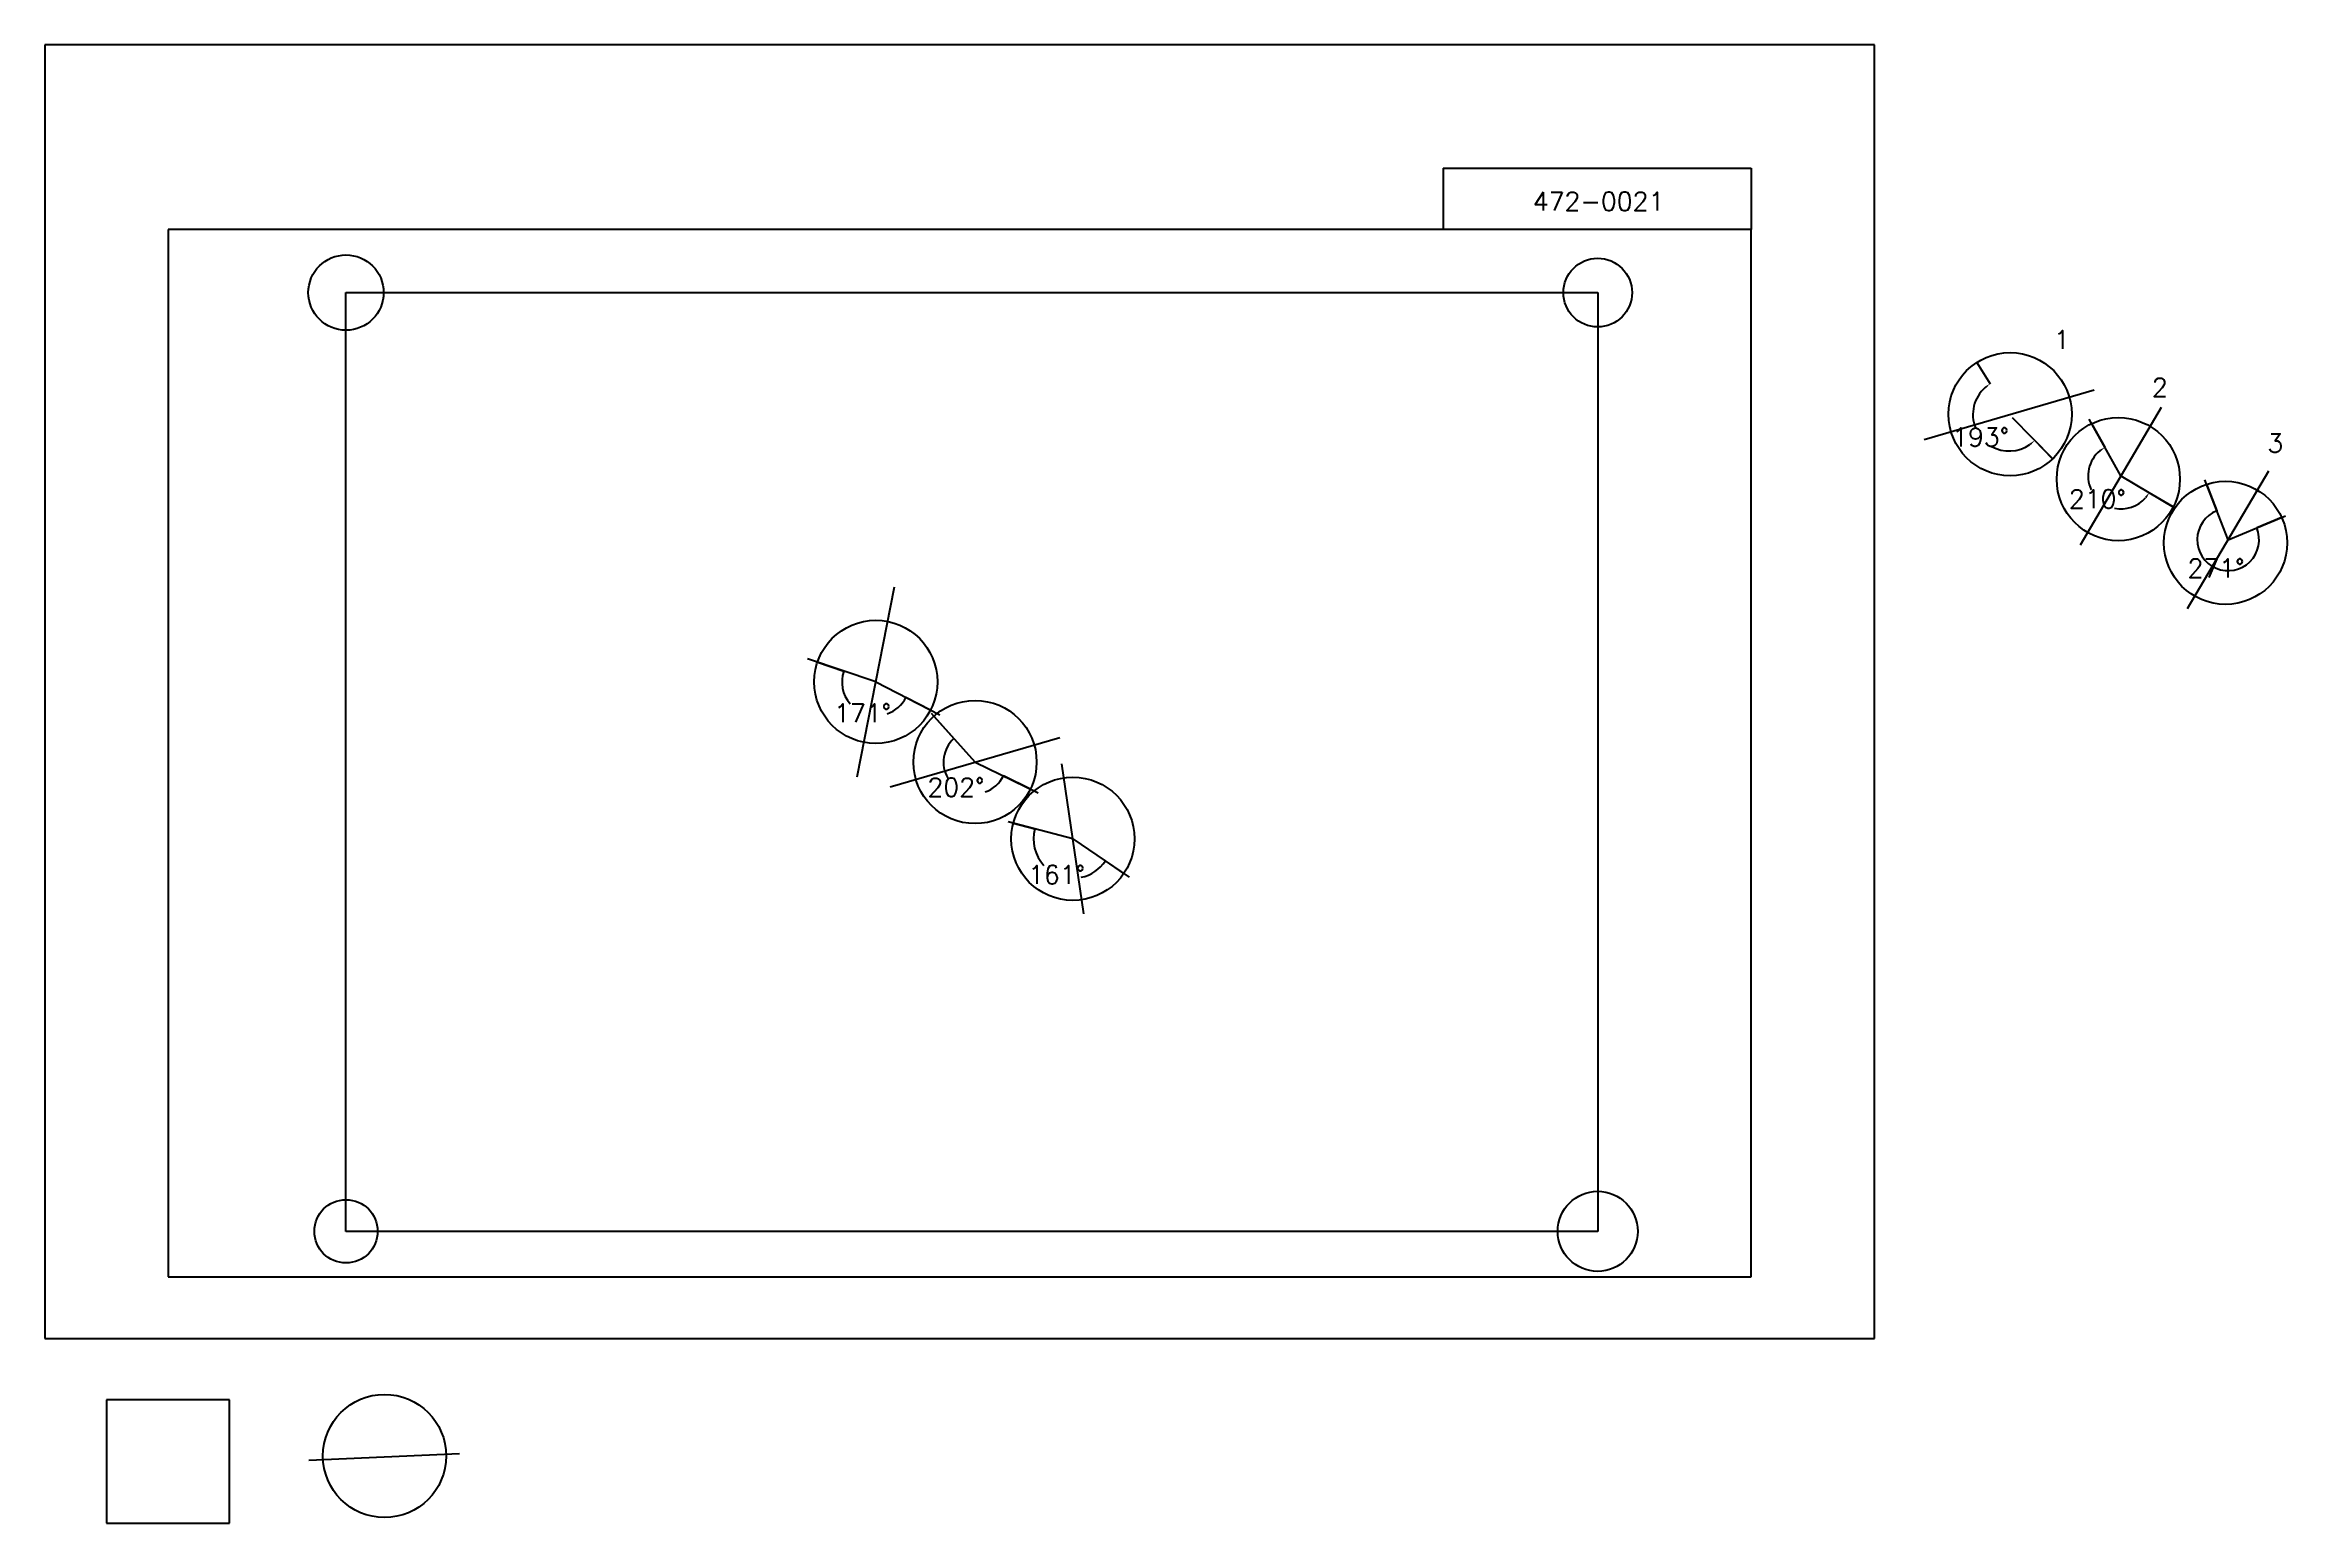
# Model space of a CAD drawing. Extents: x 0 to 1819984, y -150000 to 1050000.
import ezdxf

# ---------------------------------------------------------------- set-up
doc = ezdxf.new("R2010")
doc.units = 0
doc.header["$MEASUREMENT"] = 0
doc.layers.get('0').update_dxf_attribs({"linetype": 'CONTINUOUS'})
doc.layers.get('Defpoints').update_dxf_attribs({"linetype": 'CONTINUOUS'})
for name, color, linetype in [('_0-0_', 7, 'CONTINUOUS'), ('_0-1_V-nasSTD', 7, 'CONTINUOUS'), ('_0-2_番号', 7, 'CONTINUOUS'), ('ADD_LINE', 7, 'CONTINUOUS'), ('文字', 7, 'CONTINUOUS')]:
    doc.layers.add(name, color=color, linetype=linetype)
doc.layers.add('位置合わせ用', color=7, linetype='CONTINUOUS', plot=False)
doc.styles.get("Standard").update_dxf_attribs({"font": 'txt', "height": 15000, "bigfont": 'bigfont.shx'})
doc.dimstyles.get("Standard").update_dxf_attribs({"dimtxt": 0.18, "dimasz": 0.18, "dimexe": 0.18, "dimexo": 0.0625, "dimgap": 0.09, "dimtad": 0, "dimtih": 1, "dimtoh": 1, "dimdec": 4, "dimzin": 0, "dimdsep": 46, "dimtxsty": 'Standard', "dimcen": 0.09, "dimadec": 0, "dimazin": 0, "dimtfac": 1, "dimtdec": 4, "dimtofl": 0, "dimtmove": 0, "dimatfit": 3, "dimfxl": 1, "dimtolj": 1, "dimtzin": 0, "dimarcsym": 0})
picture_1 = doc.add_image_def('image1.jpg', size_in_pixel=(800, 600))

# ---------------------------------------------------------------- blocks, each defined once
blk = doc.blocks.new('-000-CCURVE_ORG002')
at = {"layer": '_0-0_', "color": 5, "linetype": 'Continuous'}
for p, q in [((30, -10), (10, -10)), ((10, -10), (10, -30)), ((30, -30), (30, -10)), ((10, -30), (30, -30))]:
    blk.add_line(p, q, dxfattribs=at)
blk = doc.blocks.new('-008-$$ATRU$$11$$背景色$$色$$0_0_0')
at = {"layer": '_0-2_番号'}
blk.add_blockref('-000-CCURVE_ORG002', (0, 0), dxfattribs=at)
blk = doc.blocks.new('*D27')
at = {"color": 0, "linetype": 'Continuous', "lineweight": -2}
for p, q in [((1568104, 792245), (1578880, 774840)), ((1629640, 714000), (1615070, 728792))]:
    blk.add_line(p, q, dxfattribs=at)
for start, end in [(131.496881, 201.309321), (240.743794, 304.832348)]:
    blk.add_arc((1594392, 749786), 29468, start, end, dxfattribs=at)
at = {"color": 0}
for points in [[(1575365, 771189), (1574370, 772526), (1578880, 774841)], [(1611756, 724957), (1610691, 726240), (1615070, 728792)]]:
    blk.add_solid(points, dxfattribs=at)
at = {"layer": 'Defpoints', "color": 0}
for p in [(1568104, 792245), (1565088, 746690), (1594392, 749786), (1629640, 714000)]:
    blk.add_point(p, dxfattribs=at)
at = {"color": 0, "linetype": 'Continuous', "insert": (1571223, 731578), "char_height": 15000, "attachment_point": 5}
blk.add_mtext('\\A1;193%%d', dxfattribs=at)
blk = doc.blocks.new('*D28')
at = {"color": 0, "linetype": 'Continuous', "lineweight": -2}
for p, q in [((1661270, 742552), (1672046, 723311)), ((1727583, 674939), (1708054, 686470))]:
    blk.add_line(p, q, dxfattribs=at)
for start, end in [(130.005432, 204.698825), (258.553097, 318.68482)]:
    blk.add_arc((1685082, 700035), 26678, start, end, dxfattribs=at)
at = {"color": 0}
for points in [[(1668405, 719784), (1667458, 721156), (1672046, 723311)], [(1705795, 681933), (1704445, 682911), (1708054, 686470)]]:
    blk.add_solid(points, dxfattribs=at)
at = {"layer": 'Defpoints', "color": 0}
for p in [(1661270, 742552), (1658755, 695717), (1685082, 700035), (1727583, 674939)]:
    blk.add_point(p, dxfattribs=at)
at = {"color": 0, "linetype": 'Continuous', "insert": (1666003, 681387), "char_height": 15000, "attachment_point": 5}
blk.add_mtext('\\A1;210%%d', dxfattribs=at)
blk = doc.blocks.new('*D31')
at = {"layer": 'ADD_LINE', "color": 0, "linetype": 'Continuous', "lineweight": -2}
for p, q in [((1754468, 693292), (1762933, 671691)), ((1815520, 666412), (1795295, 657972))]:
    blk.add_line(p, q, dxfattribs=at)
blk.add_arc((1772102, 648293), 25131, 111.399612, 22.651687, dxfattribs=at)
at = {"layer": 'ADD_LINE', "color": 0}
for points in [[(1762933, 671691), (1762933, 671692), (1762933, 671692)], [(1795295, 657972), (1795295, 657972), (1795295, 657972)]]:
    blk.add_solid(points, dxfattribs=at)
at = {"layer": 'Defpoints', "color": 0}
for p in [(1754468, 693293), (1815520, 666412), (1772102, 648293), (1781612, 625030)]:
    blk.add_point(p, dxfattribs=at)
at = {"layer": 'ADD_LINE', "color": 0, "linetype": 'Continuous', "insert": (1762293, 625154), "char_height": 15000, "attachment_point": 5}
blk.add_mtext('\\A1;271%%d', dxfattribs=at)
blk = doc.blocks.new('*D261')
at = {"color": 0, "linetype": 'Continuous', "lineweight": -2}
for p, q in [((627082, 548849), (648401, 541676)), ((718914, 509996), (698921, 520302))]:
    blk.add_line(p, q, dxfattribs=at)
for start, end in [(161.404973, 220.41339), (289.721829, 332.729713)]:
    blk.add_arc((674472, 532905), 27507, start, end, dxfattribs=at)
at = {"color": 0}
for points in [[(648401, 541676), (648401, 541676), (648401, 541676)], [(698921, 520302), (698921, 520302), (698921, 520302)]]:
    blk.add_solid(points, dxfattribs=at)
at = {"layer": 'Defpoints', "color": 0}
for p in [(627082, 548849), (674472, 532905), (718914, 509996), (677166, 505531)]:
    blk.add_point(p, dxfattribs=at)
at = {"color": 0, "linetype": 'Continuous', "insert": (663754, 507572), "char_height": 15000, "attachment_point": 5}
blk.add_mtext('\\A1;171%%d', dxfattribs=at)
blk = doc.blocks.new('*D262')
at = {"color": 0, "linetype": 'Continuous', "lineweight": -2}
for p, q in [((721627, 505059), (737885, 486918)), ((799938, 445908), (778042, 456585))]:
    blk.add_line(p, q, dxfattribs=at)
for start, end in [(131.866488, 210.360648), (288.878945, 334.004069)]:
    blk.add_arc((754996, 467824), 25640, start, end, dxfattribs=at)
at = {"color": 0}
for points in [[(737884, 486918), (737884, 486918), (737884, 486918)], [(778043, 456585), (778042, 456585), (778043, 456585)]]:
    blk.add_solid(points, dxfattribs=at)
at = {"layer": 'Defpoints', "color": 0}
for p in [(721627, 505059), (730789, 459372), (754996, 467824), (799938, 445908)]:
    blk.add_point(p, dxfattribs=at)
at = {"color": 0, "linetype": 'Continuous', "insert": (739543, 447364), "char_height": 15000, "attachment_point": 5}
blk.add_mtext('\\A1;202%%d', dxfattribs=at)
blk = doc.blocks.new('*D263')
at = {"color": 0, "linetype": 'Continuous', "lineweight": -2}
for p, q in [((786068, 418238), (803513, 413642)), ((875743, 377352), (860833, 387507))]:
    blk.add_line(p, q, dxfattribs=at)
for start, end in [(165.24012, 222.471329), (282.176831, 325.740208)]:
    blk.add_arc((834418, 405499), 31960, start, end, dxfattribs=at)
at = {"color": 0}
for points in [[(803512, 413641), (803512, 413641), (803512, 413642)], [(860833, 387507), (860833, 387507), (860833, 387507)]]:
    blk.add_solid(points, dxfattribs=at)
at = {"layer": 'Defpoints', "color": 0}
for p in [(786068, 418238), (834418, 405499), (809489, 385499), (875743, 377352)]:
    blk.add_point(p, dxfattribs=at)
at = {"color": 0, "linetype": 'Continuous', "insert": (821159, 376419), "char_height": 15000, "attachment_point": 5}
blk.add_mtext('\\A1;161%%d', dxfattribs=at)

msp = doc.modelspace()

# ---------------------------------------------------------------- linework, layer by layer
at = {"layer": '_0-1_V-nasSTD', "color": 7, "linetype": 'Continuous'}
for p, q in [((1485000, 1050000), (0, 1050000)), ((0, 1050000), (0, 0)), ((1485000, 1050000), (0, 1050000)), ((0, 1050000), (0, 0)), ((1485000, 0), (1485000, 1050000)), ((1485000, 0), (1485000, 1050000)), ((1135000, 950000), (1135000, 900000)), ((1135000, 950000), (1385000, 950000)), ((1385000, 950000), (1385000, 900000)), ((1385000, 900000), (100000, 900000)), ((100000, 900000), (100000, 50000)), ((1385000, 50000), (1385000, 900000)), ((100000, 50000), (1385000, 50000)), ((0, 0), (1485000, 0)), ((0, 0), (1485000, 0))]:
    msp.add_line(p, q, dxfattribs=at)
at = {"layer": 'ADD_LINE', "color": 1, "linetype": 'Continuous'}
for p, q in [((1525489.26411, 729736.80972), (1663294.76411, 769835.80972)), ((1652183.75, 644122.25), (1717980.25, 755947.75)), ((1739204, 592380), (1805000.5, 704205.5)), ((659390.25, 455883.25), (689552.75, 609926.75)), ((686093.75, 447774), (823899.25, 487873)), ((843411, 344605.75), (825425, 466392.25)), ((214262.32302, -98799.56876), (336470.78129, -93322.43898))]:
    msp.add_line(p, q, dxfattribs=at)
at = {"layer": 'ADD_LINE', "color": 5, "linetype": 'Continuous'}
for p, q in [((1596753.25, 747633.75), (1629814.8632, 713821.27417)), ((1685082, 700035), (1659184.32722, 746275.9796)), ((1685082, 700035), (1729204.75, 673981.25)), ((1772102.25, 648292.75), (1753088.25, 696812.75)), ((1772102.25, 648292.75), (1818728.75, 667751.25)), ((674471.5, 532905), (619139, 551521.5)), ((674471.5, 532905), (726447, 506113)), ((754996.5, 467823.5), (719669.5, 507243)), ((754996.5, 467823.5), (806193.5, 442858)), ((834418, 405499), (781795, 419363.5)), ((834418, 405499), (880066.5, 374407))]:
    msp.add_line(p, q, dxfattribs=at)
at = {"layer": 'ADD_LINE', "color": 5, "linetype": 'ByBlock'}
for centre in [(1595122.531, 750173.16957), (1682964.15392, 697503.40947), (1769984.40392, 645761.15947), (674471.5, 532905), (754996.5, 467823.5), (834418, 405499), (275704.61091, -95468.83904)]:
    msp.add_circle(centre, 50000, dxfattribs=at)
at = {"layer": '位置合わせ用', "color": 5, "linetype": 'Continuous'}
for centre, radius in [((244424.4, 848880.595), 30579.2687), ((1260424.4, 848880.595), 27848.33235), ((244424.4, 86880.595), 25672.78835), ((1260424.4, 86880.595), 32483.49996)]:
    msp.add_circle(centre, radius, dxfattribs=at)

# ---------------------------------------------------------------- block references
at = {"layer": '_0-0_', "xscale": 5000, "yscale": 5000, "zscale": 5000}
msp.add_blockref('-008-$$ATRU$$11$$背景色$$色$$0_0_0', (0, 0), dxfattribs=at)

# ---------------------------------------------------------------- texts
at = {"layer": '文字', "linetype": 'Continuous'}
msp.add_text('472-0021', height=15000, dxfattribs=at).set_placement((1207698.06436, 915464.91089))
at = {"layer": '文字', "color": 5, "linetype": 'Continuous'}
for s, p in [('1', (1630487.25, 803200.25)), ('2', (1710202.25, 764419.75)), ('3', (1803921.25, 719176.25))]:
    msp.add_text(s, height=15000, dxfattribs=at).set_placement(p)

# ---------------------------------------------------------------- dimensions: what is measured, and where the dimension line sits
at = {"color": 5, "linetype": 'Continuous'}
for base, center, p1, p2, override, picture, middle in [((1565087.53393, 746690.32692), (1594392.01411, 749786.30972), (1568104.28301, 792244.70716), (1629640.37756, 713999.72255), {"dimasz": 5000, "dimtmove": 2}, '*D27', (1571223.47133, 731577.62241)), ((1658755.37189, 695717.29916), (1685082, 700035), (1661270.03834, 742551.88724), (1727582.99975, 674938.86655), {"dimasz": 5000, "dimtmove": 2}, '*D28', (1666003.1859, 681387.40657)), ((677165.98475, 505530.74252), (674471.5, 532905), (627081.79973, 548849.1622), (718914.39816, 509995.85766), {"dimtmove": 2}, '*D261', (663753.60263, 507572.47355)), ((730789.29498, 459372.07594), (754996.5, 467823.5), (721626.90628, 505058.83557), (799937.91259, 445908.44959), {"dimtmove": 2}, '*D262', (739542.77429, 447363.83957)), ((809489.17436, 385498.62456), (834418, 405499), (786067.97061, 418237.70708), (875742.83633, 377351.92373), {"dimtmove": 2}, '*D263', (821159.28347, 376418.63203))]:
    dim = msp.add_angular_dim_3p(base=base, center=center, p1=p1, p2=p2, dimstyle='Standard', override=override, dxfattribs=at)
    dim.commit()
    dim.dimension.update_dxf_attribs({"geometry": picture, "text_midpoint": middle})
at = {"layer": 'ADD_LINE', "color": 5, "linetype": 'Continuous'}
dim = msp.add_angular_dim_3p(base=(1781611.89489, 625030.08669), center=(1772102.25, 648292.75), p1=(1754467.74397, 693292.55187), p2=(1815520.42476, 666412.32907), dimstyle='Standard', override={"dimtmove": 2}, dxfattribs=at)
dim.commit()
dim.dimension.update_dxf_attribs({"geometry": '*D31', "text_midpoint": (1762292.86514, 625154.49351)})

# ---------------------------------------------------------------- pictures from other files: only their frames are drawn
image = msp.add_image(picture_1, insert=(244424.4, 86880.595), size_in_units=(1016000, 762000), dxfattribs=at)
image.dxf.flags = 7

doc.saveas('drawing.dxf')
